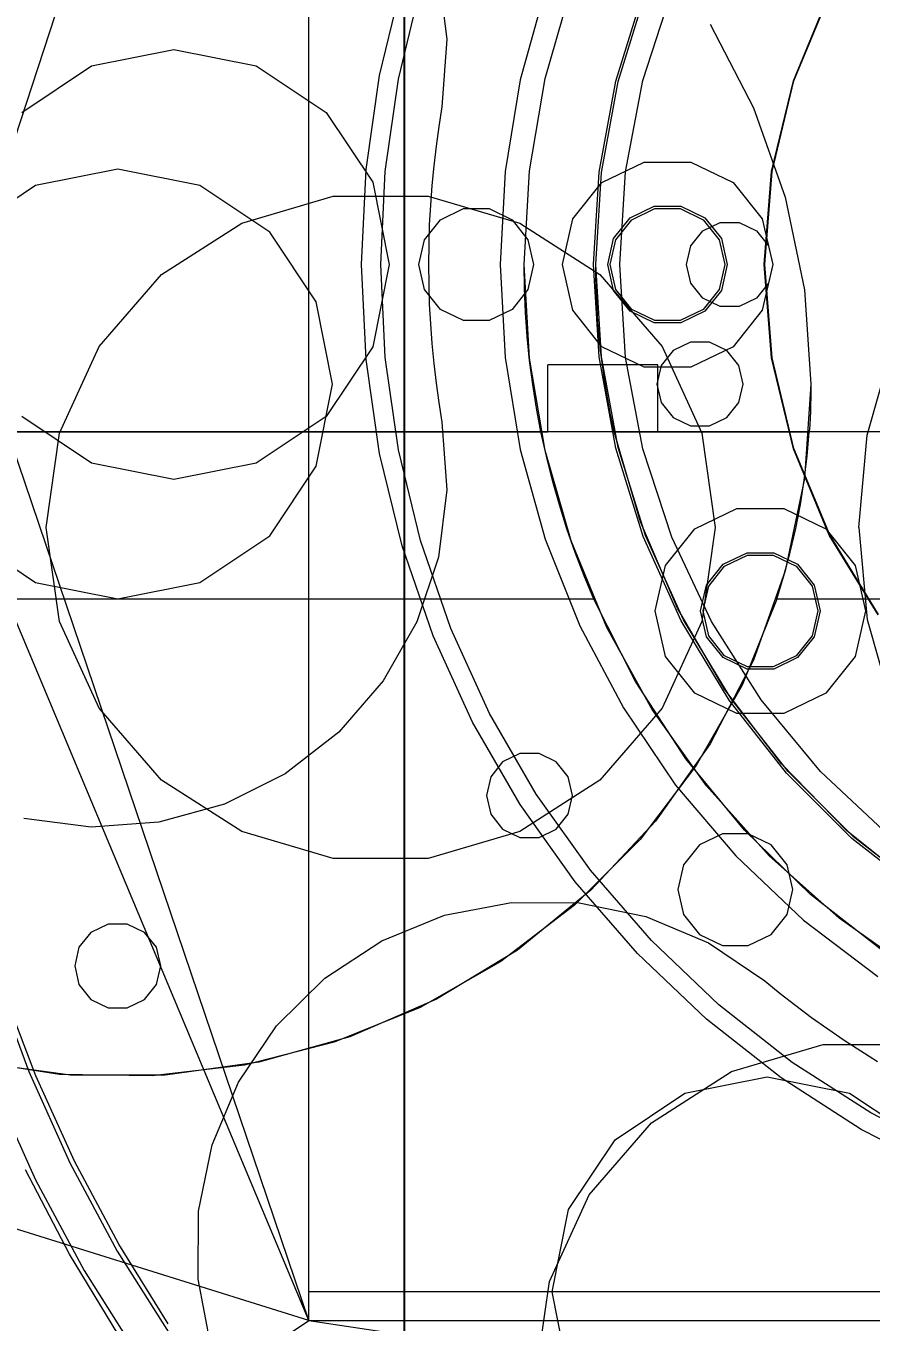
# Model space of a CAD drawing. Header units: millimetres. Extents: x -1970 to 59977, y -50268 to 6837.
# Drawn here: x 25049 to 25225.8, y 1503.7 to 1774.9 of the extents above; entities that cross this region are included whole.
import ezdxf

# ---------------------------------------------------------------- set-up
doc = ezdxf.new("R2010")
doc.units = ezdxf.units.MM
for name, color, linetype, lineweight in [('COTAS_O', 1, 'Continuous', 0), ('COTAS_P', 1, 'Continuous', 0), ('lateral_briquetadora', 7, 'Continuous', 0)]:
    doc.layers.add(name, color=color, linetype=linetype, lineweight=lineweight)
doc.dimstyles.new('R19_100', dxfattribs={"dimtxt": 250, "dimasz": 150, "dimexe": 150, "dimexo": 80, "dimgap": 100, "dimtad": 1, "dimtih": 1, "dimtoh": 1, "dimdsep": 46, "dimcen": 0.09, "dimadec": 0, "dimazin": 0, "dimtfac": 1, "dimtdec": 4, "dimtofl": 0, "dimtmove": 0, "dimatfit": 3, "dimfxl": 1, "dimtolj": 1, "dimtzin": 0, "dimarcsym": 0})

# ---------------------------------------------------------------- blocks, each defined once
blk = doc.blocks.new('*D3')
at = {"layer": 'COTAS_P', "color": 0, "lineweight": -2, "transparency": 16777216}
for p, q in [((25334.81, 3271.57), (25051.31, 4199.21)), ((16158.18, 1324.54), (24951.7, 4011.92)), ((16254.38, 496.51), (15970.89, 1424.15))]:
    blk.add_line(p, q, dxfattribs=at)
at = {"layer": 'COTAS_P', "color": 0, "transparency": 16777216}
for points in [[(24944.39, 4035.83), (24959, 3988.02), (25095.15, 4055.76)], [(16150.87, 1348.45), (16165.48, 1300.63), (16014.73, 1280.7)]]:
    blk.add_solid(points, dxfattribs=at)
at = {"layer": 'Defpoints', "color": 0, "transparency": 16777216}
for p in [(25095.15, 4055.76), (25358.19, 3195.06), (16277.76, 420)]:
    blk.add_point(p, dxfattribs=at)
blk = doc.blocks.new('*D6')
at = {"layer": 'COTAS_P', "color": 0, "lineweight": -2, "transparency": 16777216}
for p, q in [((25128.19, 1262), (25128.19, 2232)), ((27628.19, 1262), (27628.19, 2232)), ((25278.19, 2082), (27478.19, 2082))]:
    blk.add_line(p, q, dxfattribs=at)
at = {"layer": 'COTAS_P', "color": 0, "transparency": 16777216}
for points in [[(25278.19, 2107), (25278.19, 2057), (25128.19, 2082)], [(27478.19, 2107), (27478.19, 2057), (27628.19, 2082)]]:
    blk.add_solid(points, dxfattribs=at)
at = {"layer": 'Defpoints', "color": 0, "transparency": 16777216}
for p in [(27628.19, 2082), (25128.19, 1182), (27628.19, 1182)]:
    blk.add_point(p, dxfattribs=at)
blk = doc.blocks.new('*D21')
at = {"layer": 'COTAS_O', "color": 0, "lineweight": -2, "transparency": 16777216}
for p, q in [((24708.19, 2300), (25478.19, 2300)), ((25328.19, 150), (25328.19, 2150)), ((24708.19, 0), (25478.19, 0))]:
    blk.add_line(p, q, dxfattribs=at)
at = {"layer": 'COTAS_O', "color": 0, "transparency": 16777216}
for points in [[(25303.19, 2150), (25353.19, 2150), (25328.19, 2300)], [(25303.19, 150), (25353.19, 150), (25328.19, 0)]]:
    blk.add_solid(points, dxfattribs=at)
at = {"layer": 'Defpoints', "color": 0, "transparency": 16777216}
for p in [(24628.19, 2300), (25328.19, 2300), (24628.19, 0)]:
    blk.add_point(p, dxfattribs=at)

msp = doc.modelspace()

# ---------------------------------------------------------------- linework, layer by layer
at = {"layer": 'lateral_briquetadora'}
for p, q in [((25108.187, 1940), (25028.187, 1695)), ((25108.187, 1510), (25108.187, 1940)), ((25108.187, 1504), (25108.187, 1940)), ((25135.252, 1786.269), (25137.017, 1772.166)), ((25122.963, 1764.554), (25127.653, 1783.882)), ((25126.891, 1763.797), (25131.491, 1782.755)), ((25157.609, 1782.474), (25152.395, 1763.695)), ((25157.574, 1763.941), (25163.007, 1782.799)), ((25172.35, 1763.41), (25178.116, 1781.914)), ((25172.836, 1763.291), (25178.584, 1781.737)), ((25178.056, 1763.547), (25184.071, 1782.059)), ((25209.509, 1763.446), (25216.959, 1781.489)), ((25209.61, 1763.433), (25217.061, 1781.469)), ((25192.077, 1775.34), (25201.182, 1757.768)), ((25137.017, 1772.166), (25135.998, 1757.991)), ((25062.716, 1766.575), (25079.937, 1770)), ((25079.937, 1770), (25097.157, 1766.575)), ((25048.117, 1756.82), (25062.716, 1766.575)), ((25097.157, 1766.575), (25111.756, 1756.82)), ((25120.133, 1744.867), (25122.963, 1764.554)), ((25124.115, 1744.486), (25126.891, 1763.797)), ((25152.395, 1763.695), (25149.242, 1744.461)), ((25154.287, 1744.594), (25157.574, 1763.941)), ((25168.857, 1744.346), (25172.35, 1763.41)), ((25174.409, 1744.427), (25178.056, 1763.547)), ((25204.964, 1744.461), (25209.509, 1763.446)), ((25205.064, 1744.455), (25209.61, 1763.433)), ((25169.353, 1744.286), (25172.836, 1763.291)), ((25135.998, 1757.991), (25135.34, 1753.899)), ((25111.756, 1756.82), (25121.511, 1742.221)), ((25201.182, 1757.768), (25207.81, 1739.121)), ((25135.34, 1753.899), (25134.769, 1749.795)), ((25134.769, 1749.795), (25134.286, 1745.68)), ((25068.187, 1744.95), (25050.985, 1741.528)), ((25085.388, 1741.528), (25068.187, 1744.95)), ((25119.187, 1725), (25120.133, 1744.867)), ((25123.187, 1725), (25124.115, 1744.486)), ((25134.286, 1745.68), (25133.891, 1741.555)), ((25149.242, 1744.461), (25148.187, 1725)), ((25153.187, 1725), (25154.287, 1744.594)), ((25167.687, 1725), (25168.857, 1744.346)), ((25169.47, 1742.2), (25178.291, 1746.448)), ((25173.187, 1725), (25174.409, 1744.427)), ((25178.291, 1746.448), (25188.082, 1746.448)), ((25188.082, 1746.448), (25196.903, 1742.2)), ((25203.437, 1725), (25204.964, 1744.461)), ((25203.537, 1725), (25205.064, 1744.455)), ((25121.511, 1742.221), (25124.937, 1725)), ((25163.365, 1734.545), (25169.47, 1742.2)), ((25168.187, 1725), (25169.353, 1744.286)), ((25196.903, 1742.2), (25203.008, 1734.545)), ((25108.187, 1504), (25028.187, 1740)), ((25050.985, 1741.528), (25036.402, 1731.784)), ((25099.971, 1731.784), (25085.388, 1741.528)), ((25094.108, 1733.674), (25113.225, 1739.287)), ((25113.225, 1739.287), (25133.149, 1739.287)), ((25133.149, 1739.287), (25152.266, 1733.674)), ((25133.891, 1741.555), (25133.583, 1737.423)), ((25207.81, 1739.121), (25211.836, 1719.744)), ((25133.583, 1737.423), (25133.363, 1733.285)), ((25135.705, 1734.382), (25140.516, 1736.699)), ((25140.516, 1736.699), (25145.857, 1736.699)), ((25145.857, 1736.699), (25150.668, 1734.382)), ((25175.393, 1734.773), (25180.405, 1737.187)), ((25175.705, 1734.382), (25180.516, 1736.699)), ((25180.405, 1737.187), (25185.968, 1737.187)), ((25180.516, 1736.699), (25185.857, 1736.699)), ((25185.857, 1736.699), (25190.668, 1734.382)), ((25185.968, 1737.187), (25190.98, 1734.773)), ((25077.346, 1722.902), (25094.108, 1733.674)), ((25132.375, 1730.207), (25135.705, 1734.382)), ((25150.668, 1734.382), (25153.998, 1730.207)), ((25152.266, 1733.674), (25169.027, 1722.902)), ((25161.187, 1725), (25163.365, 1734.545)), ((25171.924, 1730.424), (25175.393, 1734.773)), ((25172.375, 1730.207), (25175.705, 1734.382)), ((25190.575, 1732.036), (25194.184, 1733.774)), ((25190.668, 1734.382), (25193.998, 1730.207)), ((25190.98, 1734.773), (25194.449, 1730.424)), ((25194.184, 1733.774), (25198.189, 1733.774)), ((25198.189, 1733.774), (25201.798, 1732.036)), ((25203.008, 1734.545), (25205.187, 1725)), ((25109.715, 1717.202), (25099.971, 1731.784)), ((25133.363, 1733.285), (25133.231, 1729.143)), ((25188.078, 1728.905), (25190.575, 1732.036)), ((25201.798, 1732.036), (25204.295, 1728.905)), ((25131.187, 1725), (25132.375, 1730.207)), ((25133.231, 1729.143), (25133.187, 1725)), ((25153.998, 1730.207), (25155.187, 1725)), ((25170.687, 1725), (25171.924, 1730.424)), ((25171.187, 1725), (25172.375, 1730.207)), ((25187.187, 1725), (25188.078, 1728.905)), ((25193.998, 1730.207), (25195.187, 1725)), ((25194.449, 1730.424), (25195.687, 1725)), ((25204.295, 1728.905), (25205.187, 1725)), ((25064.299, 1707.845), (25077.346, 1722.902)), ((25120.133, 1705.133), (25119.187, 1725)), ((25124.937, 1725), (25121.511, 1707.779)), ((25124.115, 1705.514), (25123.187, 1725)), ((25132.375, 1719.793), (25131.187, 1725)), ((25133.187, 1725), (25133.231, 1720.857)), ((25148.187, 1725), (25149.242, 1705.539)), ((25153.259, 1719.967), (25153.187, 1725)), ((25154.287, 1705.406), (25153.187, 1725)), ((25155.187, 1725), (25153.998, 1719.793)), ((25163.365, 1715.455), (25161.187, 1725)), ((25168.857, 1705.654), (25167.687, 1725)), ((25168.215, 1721.992), (25168.187, 1725)), ((25169.353, 1705.714), (25168.187, 1725)), ((25169.027, 1722.902), (25182.074, 1707.845)), ((25171.924, 1719.576), (25170.687, 1725)), ((25172.375, 1719.793), (25171.187, 1725)), ((25174.409, 1705.573), (25173.187, 1725)), ((25188.078, 1721.095), (25187.187, 1725)), ((25195.187, 1725), (25193.998, 1719.793)), ((25195.687, 1725), (25194.449, 1719.576)), ((25205.187, 1725), (25203.008, 1715.455)), ((25204.972, 1705.485), (25203.437, 1725)), ((25205.071, 1705.5), (25203.537, 1725)), ((25205.187, 1725), (25204.295, 1721.095)), ((25133.231, 1720.857), (25133.363, 1716.715)), ((25153.476, 1714.938), (25153.259, 1719.967)), ((25168.3, 1718.984), (25168.215, 1721.992)), ((25190.575, 1717.964), (25188.078, 1721.095)), ((25204.295, 1721.095), (25201.798, 1717.964)), ((25135.705, 1715.618), (25132.375, 1719.793)), ((25153.998, 1719.793), (25150.668, 1715.618)), ((25168.441, 1715.979), (25168.3, 1718.984)), ((25175.393, 1715.227), (25171.924, 1719.576)), ((25175.705, 1715.618), (25172.375, 1719.793)), ((25194.184, 1716.226), (25190.575, 1717.964)), ((25193.998, 1719.793), (25190.668, 1715.618)), ((25194.449, 1719.576), (25190.98, 1715.227)), ((25201.798, 1717.964), (25198.189, 1716.226)), ((25211.836, 1719.744), (25213.187, 1700)), ((25113.137, 1700), (25109.715, 1717.202)), ((25133.363, 1716.715), (25133.583, 1712.577)), ((25140.516, 1713.301), (25135.705, 1715.618)), ((25150.668, 1715.618), (25145.857, 1713.301)), ((25153.838, 1709.917), (25153.476, 1714.938)), ((25169.47, 1707.8), (25163.365, 1715.455)), ((25168.639, 1712.977), (25168.441, 1715.979)), ((25180.405, 1712.813), (25175.393, 1715.227)), ((25180.516, 1713.301), (25175.705, 1715.618)), ((25190.668, 1715.618), (25185.857, 1713.301)), ((25190.98, 1715.227), (25185.968, 1712.813)), ((25198.189, 1716.226), (25194.184, 1716.226)), ((25203.008, 1715.455), (25196.903, 1707.8)), ((25133.583, 1712.577), (25133.891, 1708.445)), ((25145.857, 1713.301), (25140.516, 1713.301)), ((25168.893, 1709.979), (25168.639, 1712.977)), ((25185.968, 1712.813), (25180.405, 1712.813)), ((25185.857, 1713.301), (25180.516, 1713.301)), ((25154.344, 1704.909), (25153.838, 1709.917)), ((25169.204, 1706.986), (25168.893, 1709.979)), ((25056.022, 1689.721), (25064.299, 1707.845)), ((25121.511, 1707.779), (25111.756, 1693.18)), ((25133.891, 1708.445), (25134.286, 1704.32)), ((25169.571, 1704), (25169.204, 1706.986)), ((25178.291, 1703.552), (25169.47, 1707.8)), ((25184.375, 1707.036), (25181.878, 1703.905)), ((25182.074, 1707.845), (25190.351, 1689.721)), ((25187.984, 1708.774), (25184.375, 1707.036)), ((25191.989, 1708.774), (25187.984, 1708.774)), ((25196.903, 1707.8), (25188.082, 1703.552)), ((25195.598, 1707.036), (25191.989, 1708.774)), ((25198.095, 1703.905), (25195.598, 1707.036)), ((25224.974, 1689.294), (25230.277, 1707.93)), ((25122.963, 1685.446), (25120.133, 1705.133)), ((25126.891, 1686.203), (25124.115, 1705.514)), ((25134.286, 1704.32), (25134.769, 1700.205)), ((25149.242, 1705.539), (25152.395, 1686.305)), ((25157.574, 1686.059), (25154.287, 1705.406)), ((25154.994, 1699.917), (25154.344, 1704.909)), ((25181.187, 1704), (25158.187, 1704)), ((25158.187, 1690), (25158.187, 1704)), ((25172.35, 1686.59), (25168.857, 1705.654)), ((25172.836, 1686.709), (25169.353, 1705.714)), ((25169.85, 1701.987), (25169.571, 1704)), ((25181.187, 1704), (25169.571, 1704)), ((25178.056, 1686.453), (25174.409, 1705.573)), ((25181.878, 1703.905), (25180.987, 1700)), ((25181.187, 1690), (25181.187, 1704)), ((25198.987, 1700), (25198.095, 1703.905)), ((25209.542, 1686.45), (25204.972, 1705.485)), ((25209.637, 1686.481), (25205.071, 1705.5)), ((25170.155, 1699.978), (25169.85, 1701.987)), ((25188.082, 1703.552), (25178.291, 1703.552)), ((25109.715, 1682.798), (25113.137, 1700)), ((25134.769, 1700.205), (25135.34, 1696.101)), ((25155.787, 1694.946), (25154.994, 1699.917)), ((25170.486, 1697.973), (25170.155, 1699.978)), ((25180.987, 1700), (25181.878, 1696.095)), ((25198.095, 1696.095), (25198.987, 1700)), ((25213.187, 1700), (25211.836, 1680.256)), ((25213.18, 1698.57), (25213.158, 1697.141)), ((25213.187, 1700), (25213.18, 1698.57)), ((25135.34, 1696.101), (25135.998, 1692.009)), ((25170.842, 1695.973), (25170.486, 1697.973)), ((25171.223, 1693.977), (25170.842, 1695.973)), ((25181.878, 1696.095), (25184.375, 1692.964)), ((25195.598, 1692.964), (25198.095, 1696.095)), ((25213.123, 1695.712), (25213.074, 1694.283)), ((25213.158, 1697.141), (25213.123, 1695.712)), ((25108.187, 1504), (25028.187, 1695)), ((25062.716, 1683.425), (25048.117, 1693.18)), ((25111.756, 1693.18), (25097.157, 1683.425)), ((25156.722, 1690), (25155.787, 1694.946)), ((25171.63, 1691.986), (25171.223, 1693.977)), ((25184.375, 1692.964), (25187.984, 1691.226)), ((25191.989, 1691.226), (25195.598, 1692.964)), ((25213.01, 1692.854), (25212.933, 1691.427)), ((25213.074, 1694.283), (25213.01, 1692.854)), ((25135.998, 1692.009), (25137.017, 1677.834)), ((25172.062, 1690), (25171.63, 1691.986)), ((25187.984, 1691.226), (25191.989, 1691.226)), ((25212.933, 1691.427), (25212.841, 1690)), ((25156.722, 1690), (24838.187, 1690)), ((25818.187, 1690), (24878.187, 1690)), ((25156.722, 1690), (24971.187, 1690)), ((24971.187, 1690), (25158.187, 1690)), ((25053.187, 1670), (25056.022, 1689.721)), ((25157.85, 1684.869), (25156.722, 1690)), ((25181.187, 1690), (25158.187, 1690)), ((25177.522, 1671.147), (25172.062, 1690)), ((25172.062, 1690), (25181.187, 1690)), ((25181.187, 1690), (25212.841, 1690)), ((25190.351, 1689.721), (25193.187, 1670)), ((25212.4, 1684.913), (25212.841, 1690)), ((25235.316, 1690), (25212.841, 1690)), ((25223.187, 1670), (25224.974, 1689.294)), ((25127.653, 1666.118), (25122.963, 1685.446)), ((25131.491, 1667.245), (25126.891, 1686.203)), ((25152.395, 1686.305), (25157.609, 1667.526)), ((25163.007, 1667.201), (25157.574, 1686.059)), ((25159.132, 1679.774), (25157.85, 1684.869)), ((25178.116, 1668.086), (25172.35, 1686.59)), ((25178.584, 1668.263), (25172.836, 1686.709)), ((25184.071, 1667.941), (25178.056, 1686.453)), ((25217.034, 1668.365), (25209.542, 1686.45)), ((25217.123, 1668.41), (25209.637, 1686.481)), ((25211.779, 1679.844), (25212.4, 1684.913)), ((25079.937, 1680), (25062.716, 1683.425)), ((25097.157, 1683.425), (25079.937, 1680)), ((25099.971, 1668.216), (25109.715, 1682.798)), ((25160.565, 1674.719), (25159.132, 1679.774)), ((25211.836, 1680.256), (25207.81, 1660.879)), ((25210.98, 1674.8), (25211.779, 1679.844)), ((25137.017, 1677.834), (25135.252, 1663.731)), ((25162.15, 1669.71), (25160.565, 1674.719)), ((25188.896, 1669.7), (25197.717, 1673.948)), ((25197.717, 1673.948), (25207.508, 1673.948)), ((25207.508, 1673.948), (25216.33, 1669.7)), ((25210.004, 1669.788), (25210.98, 1674.8)), ((25185.25, 1653.104), (25177.522, 1671.147)), ((25056.022, 1650.279), (25053.187, 1670)), ((25163.885, 1664.751), (25162.15, 1669.71)), ((25182.792, 1662.045), (25188.896, 1669.7)), ((25193.187, 1670), (25190.351, 1650.279)), ((25208.852, 1664.813), (25210.004, 1669.788)), ((25216.33, 1669.7), (25222.434, 1662.045)), ((25227.343, 1651.733), (25217.123, 1668.41)), ((25223.187, 1670), (25224.974, 1650.706)), ((25036.402, 1668.216), (25050.985, 1658.472)), ((25085.388, 1658.472), (25099.971, 1668.216)), ((25134.158, 1647.323), (25127.653, 1666.118)), ((25137.871, 1648.809), (25131.491, 1667.245)), ((25157.609, 1667.526), (25164.823, 1649.42)), ((25170.517, 1649.07), (25163.007, 1667.201)), ((25186.071, 1650.412), (25178.116, 1668.086)), ((25186.514, 1650.644), (25178.584, 1668.263)), ((25192.359, 1650.328), (25184.071, 1667.941)), ((25227.262, 1651.674), (25217.034, 1668.365)), ((25135.252, 1663.731), (25130.77, 1650.244)), ((25165.767, 1659.846), (25163.885, 1664.751)), ((25194.819, 1662.273), (25199.831, 1664.687)), ((25195.131, 1661.882), (25199.943, 1664.199)), ((25199.831, 1664.687), (25205.394, 1664.687)), ((25199.943, 1664.199), (25205.283, 1664.199)), ((25205.283, 1664.199), (25210.095, 1661.882)), ((25205.394, 1664.687), (25210.407, 1662.273)), ((25207.526, 1659.882), (25208.852, 1664.813)), ((25180.613, 1652.5), (25182.792, 1662.045)), ((25191.351, 1657.924), (25194.819, 1662.273)), ((25191.801, 1657.707), (25195.131, 1661.882)), ((25207.81, 1660.879), (25201.182, 1642.232)), ((25210.095, 1661.882), (25213.425, 1657.707)), ((25210.407, 1662.273), (25213.875, 1657.924)), ((25222.434, 1662.045), (25224.613, 1652.5)), ((25050.985, 1658.472), (25068.187, 1655.05)), ((25068.187, 1655.05), (25085.388, 1658.472)), ((25167.796, 1655), (25165.767, 1659.846)), ((25190.113, 1652.5), (25191.351, 1657.924)), ((25190.613, 1652.5), (25191.801, 1657.707)), ((25206.027, 1655), (25207.526, 1659.882)), ((25213.425, 1657.707), (25214.613, 1652.5)), ((25213.875, 1657.924), (25215.113, 1652.5)), ((25167.796, 1655), (24838.187, 1655)), ((25167.796, 1655), (24879.399, 1655)), ((25176.486, 1637.754), (25167.796, 1655)), ((25206.027, 1655), (25198.783, 1636.996)), ((25234.378, 1655), (25206.027, 1655)), ((25182.792, 1642.955), (25180.613, 1652.5)), ((25195.128, 1636.144), (25185.25, 1653.104)), ((25191.351, 1647.076), (25190.113, 1652.5)), ((25191.801, 1647.293), (25190.613, 1652.5)), ((25214.613, 1652.5), (25213.425, 1647.293)), ((25215.113, 1652.5), (25213.875, 1647.076)), ((25224.613, 1652.5), (25222.434, 1642.955)), ((25064.299, 1632.155), (25056.022, 1650.279)), ((25130.77, 1650.244), (25123.742, 1637.891)), ((25164.823, 1649.42), (25173.952, 1632.2)), ((25190.351, 1650.279), (25182.074, 1632.155)), ((25196.098, 1633.826), (25186.071, 1650.412)), ((25196.509, 1634.11), (25186.514, 1650.644)), ((25202.789, 1633.893), (25192.359, 1650.328)), ((25224.974, 1650.706), (25230.277, 1632.07)), ((25142.42, 1629.231), (25134.158, 1647.323)), ((25145.975, 1631.064), (25137.871, 1648.809)), ((25180.01, 1631.894), (25170.517, 1649.07)), ((25194.819, 1642.727), (25191.351, 1647.076)), ((25195.131, 1643.118), (25191.801, 1647.293)), ((25213.425, 1647.293), (25210.095, 1643.118)), ((25213.875, 1647.076), (25210.407, 1642.727)), ((25188.896, 1635.3), (25182.792, 1642.955)), ((25201.182, 1642.232), (25192.077, 1624.66)), ((25199.831, 1640.313), (25194.819, 1642.727)), ((25199.943, 1640.801), (25195.131, 1643.118)), ((25210.095, 1643.118), (25205.283, 1640.801)), ((25210.407, 1642.727), (25205.394, 1640.313)), ((25222.434, 1642.955), (25216.33, 1635.3)), ((25205.394, 1640.313), (25199.831, 1640.313)), ((25205.283, 1640.801), (25199.943, 1640.801)), ((25123.742, 1637.891), (25114.439, 1627.146)), ((25187.023, 1621.57), (25176.486, 1637.754)), ((25198.783, 1636.996), (25189.2, 1620.12)), ((25207.009, 1620.52), (25195.128, 1636.144)), ((25197.717, 1631.052), (25188.896, 1635.3)), ((25208.051, 1618.569), (25196.098, 1633.826)), ((25208.425, 1618.9), (25196.509, 1634.11)), ((25215.196, 1618.895), (25202.789, 1633.893)), ((25216.33, 1635.3), (25207.508, 1631.052)), ((25077.346, 1617.098), (25064.299, 1632.155)), ((25155.73, 1614.169), (25145.975, 1631.064)), ((25182.074, 1632.155), (25169.027, 1617.098)), ((25173.952, 1632.2), (25184.89, 1616.069)), ((25191.366, 1615.889), (25180.01, 1631.894)), ((25207.508, 1631.052), (25197.717, 1631.052)), ((25152.365, 1612.006), (25142.42, 1629.231)), ((25114.439, 1627.146), (25103.219, 1618.422)), ((25152.309, 1622.649), (25148.701, 1620.911)), ((25156.315, 1622.649), (25152.309, 1622.649)), ((25159.924, 1620.911), (25156.315, 1622.649)), ((25192.077, 1624.66), (25180.665, 1608.492)), ((25148.701, 1620.911), (25146.203, 1617.779)), ((25162.421, 1617.779), (25159.924, 1620.911)), ((25189.2, 1620.12), (25177.449, 1604.675)), ((25199.278, 1606.646), (25187.023, 1621.57)), ((25220.714, 1606.469), (25207.009, 1620.52)), ((25094.108, 1606.326), (25077.346, 1617.098)), ((25103.219, 1618.422), (25090.513, 1612.055)), ((25146.203, 1617.779), (25145.312, 1613.874)), ((25169.027, 1617.098), (25152.266, 1606.326)), ((25163.312, 1613.874), (25162.421, 1617.779)), ((25221.755, 1604.864), (25208.051, 1618.569)), ((25222.087, 1605.238), (25208.425, 1618.9)), ((25229.386, 1605.57), (25215.196, 1618.895)), ((25167.046, 1598.277), (25155.73, 1614.169)), ((25184.89, 1616.069), (25197.507, 1601.214)), ((25204.443, 1601.256), (25191.366, 1615.889)), ((25090.513, 1612.055), (25076.808, 1608.289)), ((25145.312, 1613.874), (25146.203, 1609.969)), ((25163.901, 1595.805), (25152.365, 1612.006)), ((25162.421, 1609.969), (25163.312, 1613.874)), ((25062.633, 1607.269), (25048.53, 1609.034)), ((25146.203, 1609.969), (25148.701, 1606.838)), ((25159.924, 1606.838), (25162.421, 1609.969)), ((25076.808, 1608.289), (25062.633, 1607.269)), ((25113.225, 1600.713), (25094.108, 1606.326)), ((25152.266, 1606.326), (25133.149, 1600.713)), ((25148.701, 1606.838), (25152.309, 1605.1)), ((25156.315, 1605.1), (25159.924, 1606.838)), ((25180.665, 1608.492), (25167.157, 1594.029)), ((25213.104, 1593.163), (25199.278, 1606.646)), ((25236.036, 1594.202), (25220.714, 1606.469)), ((25152.309, 1605.1), (25156.315, 1605.1)), ((25177.449, 1604.675), (25163.74, 1590.938)), ((25189.89, 1603.567), (25186.56, 1599.392)), ((25194.702, 1605.884), (25189.89, 1603.567)), ((25200.042, 1605.884), (25194.702, 1605.884)), ((25204.854, 1603.567), (25200.042, 1605.884)), ((25208.183, 1599.392), (25204.854, 1603.567)), ((25237.012, 1592.911), (25221.755, 1604.864)), ((25237.296, 1593.323), (25222.087, 1605.238)), ((25133.149, 1600.713), (25113.225, 1600.713)), ((25197.507, 1601.214), (25211.657, 1587.811)), ((25219.076, 1588.179), (25204.443, 1601.256)), ((25179.821, 1583.534), (25167.046, 1598.277)), ((25186.56, 1599.392), (25185.372, 1594.185)), ((25209.372, 1594.185), (25208.183, 1599.392)), ((25176.926, 1580.773), (25163.901, 1595.805)), ((25167.157, 1594.029), (25151.805, 1581.539)), ((25185.372, 1594.185), (25186.56, 1588.979)), ((25208.183, 1588.979), (25209.372, 1594.185)), ((25228.331, 1581.286), (25213.104, 1593.163)), ((25136.569, 1588.817), (25150.525, 1591.501)), ((25163.74, 1590.938), (25148.32, 1579.155)), ((25150.525, 1591.501), (25164.738, 1591.41)), ((25164.738, 1591.41), (25178.659, 1588.548)), ((25123.404, 1583.462), (25136.569, 1588.817)), ((25178.659, 1588.548), (25191.755, 1583.026)), ((25186.56, 1588.979), (25189.89, 1584.803)), ((25204.854, 1584.803), (25208.183, 1588.979)), ((25211.657, 1587.811), (25227.173, 1576.016)), ((25235.081, 1576.823), (25219.076, 1588.179)), ((25062.575, 1585.236), (25060.078, 1582.105)), ((25066.184, 1586.974), (25062.575, 1585.236)), ((25070.189, 1586.974), (25066.184, 1586.974)), ((25073.798, 1585.236), (25070.189, 1586.974)), ((25076.295, 1582.105), (25073.798, 1585.236)), ((25189.89, 1584.803), (25194.702, 1582.486)), ((25200.042, 1582.486), (25204.854, 1584.803)), ((25060.078, 1582.105), (25059.187, 1578.2)), ((25077.187, 1578.2), (25076.295, 1582.105)), ((25111.536, 1575.641), (25123.404, 1583.462)), ((25193.94, 1570.071), (25179.821, 1583.534)), ((25191.755, 1583.026), (25203.521, 1575.055)), ((25194.702, 1582.486), (25200.042, 1582.486)), ((25148.32, 1579.155), (25131.464, 1569.536)), ((25151.805, 1581.539), (25134.896, 1571.257)), ((25191.321, 1567.048), (25176.926, 1580.773)), ((25059.187, 1578.2), (25060.078, 1574.295)), ((25076.295, 1574.295), (25077.187, 1578.2)), ((25042.306, 1575.801), (25049.56, 1556.122)), ((25051.023, 1555.195), (25044.108, 1573.568)), ((25060.078, 1574.295), (25062.575, 1571.164)), ((25073.798, 1571.164), (25076.295, 1574.295)), ((25101.423, 1565.656), (25111.536, 1575.641)), ((25203.521, 1575.055), (25206.736, 1572.44)), ((25062.575, 1571.164), (25066.184, 1569.426)), ((25070.189, 1569.426), (25073.798, 1571.164)), ((25134.896, 1571.257), (25116.744, 1563.372)), ((25206.736, 1572.44), (25210.005, 1569.893)), ((25066.184, 1569.426), (25070.189, 1569.426)), ((25131.464, 1569.536), (25113.475, 1562.254)), ((25209.275, 1558.012), (25193.94, 1570.071)), ((25210.005, 1569.893), (25213.327, 1567.417)), ((25093.451, 1553.889), (25101.423, 1565.656)), ((25206.955, 1554.754), (25191.321, 1567.048)), ((25213.327, 1567.417), (25216.701, 1565.012)), ((25116.744, 1563.372), (25097.688, 1558.033)), ((25216.701, 1565.012), (25220.126, 1562.679)), ((25220.126, 1562.679), (25223.6, 1560.42)), ((25113.475, 1562.254), (25094.675, 1557.44)), ((25196.608, 1556.139), (25215.725, 1561.752)), ((25215.725, 1561.752), (25235.649, 1561.752)), ((25223.6, 1560.42), (25227.12, 1558.235)), ((25055.996, 1555.513), (25036.81, 1558.435)), ((25058.291, 1555.338), (25038.685, 1558.033)), ((25094.675, 1557.44), (25075.4, 1555.18)), ((25097.688, 1558.033), (25078.082, 1555.338)), ((25225.687, 1547.465), (25209.275, 1558.012)), ((25049.56, 1556.122), (25058.166, 1536.996)), ((25059.125, 1537.313), (25051.023, 1555.195)), ((25075.4, 1555.18), (25055.996, 1555.513)), ((25078.082, 1555.338), (25058.291, 1555.338)), ((25179.846, 1545.367), (25196.608, 1556.139)), ((25186.841, 1551.584), (25204.062, 1555.009)), ((25204.062, 1555.009), (25221.282, 1551.584)), ((25223.687, 1544.001), (25206.955, 1554.754)), ((25042.155, 1553.095), (25050.99, 1533.461)), ((25087.929, 1540.793), (25093.451, 1553.889)), ((25172.242, 1541.829), (25186.841, 1551.584)), ((25221.282, 1551.584), (25235.881, 1541.829)), ((25243.026, 1538.525), (25225.687, 1547.465)), ((25166.799, 1530.31), (25179.846, 1545.367)), ((25241.365, 1534.887), (25223.687, 1544.001)), ((25162.487, 1527.23), (25172.242, 1541.829)), ((25085.067, 1526.872), (25087.929, 1540.793)), ((25058.078, 1517.878), (25048.886, 1535.496)), ((25058.166, 1536.996), (25068.084, 1518.515)), ((25068.379, 1520), (25059.125, 1537.313)), ((25050.99, 1533.461), (25061.171, 1514.489)), ((25158.522, 1512.186), (25166.799, 1530.31)), ((25108.187, 1504), (25028.187, 1529)), ((25084.977, 1512.66), (25085.067, 1526.872)), ((25159.062, 1510.009), (25162.487, 1527.23)), ((25078.746, 1503.329), (25068.379, 1520)), ((25068.379, 1500.884), (25058.078, 1517.878)), ((25068.084, 1518.515), (25079.264, 1500.771)), ((25061.171, 1514.489), (25072.648, 1496.273)), ((25087.661, 1498.703), (25084.977, 1512.66)), ((25155.687, 1492.465), (25158.522, 1512.186)), ((25548.187, 1510), (25108.187, 1510)), ((25162.487, 1492.788), (25159.062, 1510.009)), ((24832.187, 1320), (25108.187, 1504)), ((25108.187, 1504), (26348.187, 1504)), ((25108.187, 1504), (26334.853, 1320))]:
    msp.add_line(p, q, dxfattribs=at)

# ---------------------------------------------------------------- dimensions: what is measured, and where the dimension line sits
at = {"layer": 'COTAS_O'}
dim = msp.add_aligned_dim(p1=(24628.187, 0), p2=(24628.187, 2300), distance=-700, text='<> O', dimstyle='R19_100', dxfattribs=at)
dim.commit()
dim.dimension.update_dxf_attribs({"geometry": '*D21', "text_midpoint": (25328.187, 1150)})
at = {"layer": 'COTAS_P'}
for p1, p2, picture, middle in [((16277.765, 420), (25358.187, 3195.061), '*D3', (20554.937, 2668.234)), ((25128.187, 1182), (27628.187, 1182), '*D6', (26378.187, 2082))]:
    dim = msp.add_aligned_dim(p1=p1, p2=p2, distance=900, text='<> P', dimstyle='R19_100', dxfattribs=at)
    dim.commit()
    dim.dimension.update_dxf_attribs({"geometry": picture, "text_midpoint": middle})

doc.saveas('drawing.dxf')
